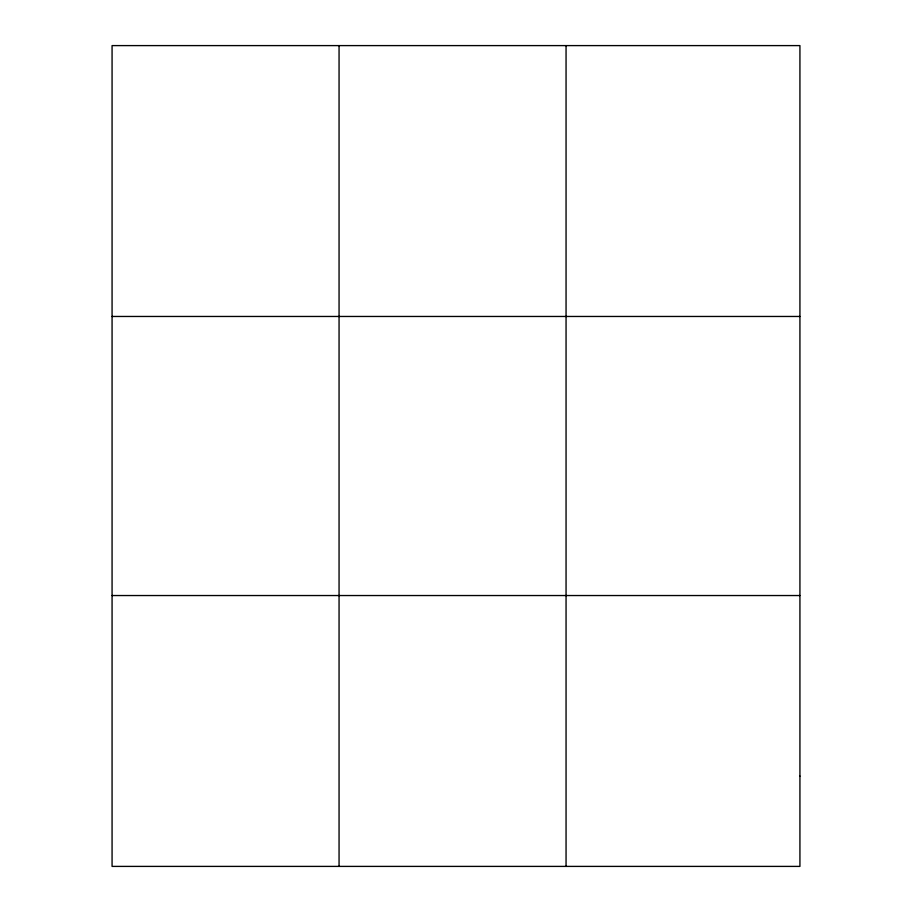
<?xml version="1.0" encoding="UTF-8"?>
<svg xmlns="http://www.w3.org/2000/svg" width="912" height="912" viewBox="0 0 912 912"><rect width="100%" height="100%" fill="white"/><g stroke="black" fill="none" stroke-linecap="round" stroke-linejoin="round"><path stroke-width="1.37" d="M339.059 866.4L339.059 45.6M566.056 866.4L566.056 45.6M112.073 316.464L799.927 316.464M112.073 595.536L799.927 595.536M799.927 776.112L799.927 866.4L112.073 866.4L112.073 45.6L799.927 45.6L799.927 776.112"/></g></svg>
